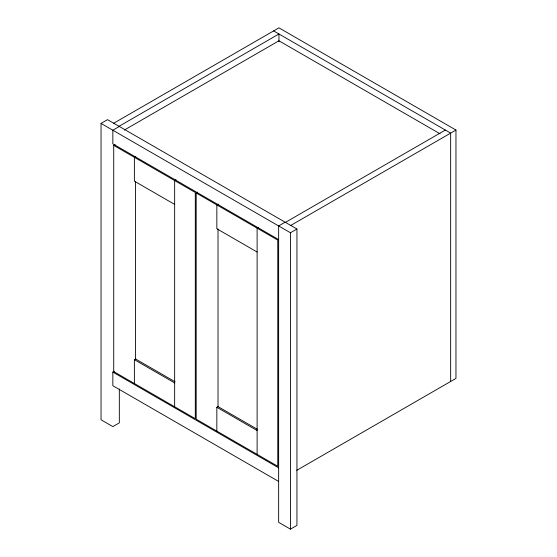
<?xml version="1.0" encoding="UTF-8"?>
<svg xmlns="http://www.w3.org/2000/svg" width="557" height="557" viewBox="0 0 557 557"><rect width="100%" height="100%" fill="white"/><g stroke="black" fill="none" stroke-linecap="round" stroke-linejoin="round"><path stroke-width="0.84" d="M119.33 388.96L119.33 422.86L112.841 426.606L101.04 419.797L101.04 123.41L107.529 119.658L296.937 229.018L296.937 525.404L290.448 529.15L278.646 522.334L278.646 225.947L285.135 222.201M113.725 123.236L278.946 27.85L455.96 130.053L455.96 378.405L296.749 470.324M119.038 126.307L278.946 33.984L278.946 41.796M119.33 126.474L112.841 130.22L112.841 143.845L278.646 239.58M124.288 130.08L278.946 40.793L440.072 133.819M113.725 145.384L195.298 192.478L195.298 418.69L113.725 371.589L113.725 145.384L115.167 144.548M135.817 156.475L134.376 157.304L134.376 181.15L174.647 204.405M176.089 179.723L174.647 180.559L174.647 406.763M196.189 192.987L277.762 240.088L277.762 466.293L196.189 419.198L196.189 192.987L197.631 192.158M218.281 204.078L216.84 204.913L216.84 228.76L257.111 252.015M258.552 227.333L257.111 228.161L257.111 454.373M285.435 222.375L445.342 130.053M290.747 225.439L455.96 130.053M101.04 123.41L290.448 232.763L296.937 229.018M278.646 481.457L112.841 385.729L112.841 372.104L114.282 371.268M134.376 383.515L134.376 359.669L135.817 358.833M216.84 431.118L216.84 407.271L218.281 406.443M273.633 30.913L450.648 133.116L450.648 381.468M175.086 381.803L135.56 358.987L135.56 181.338M257.543 429.412L218.017 406.596L218.017 228.948M134.376 359.669L174.647 382.917M216.84 407.271L257.111 430.526M112.841 372.104L278.646 467.831M290.448 232.763L290.448 529.15"/></g></svg>
